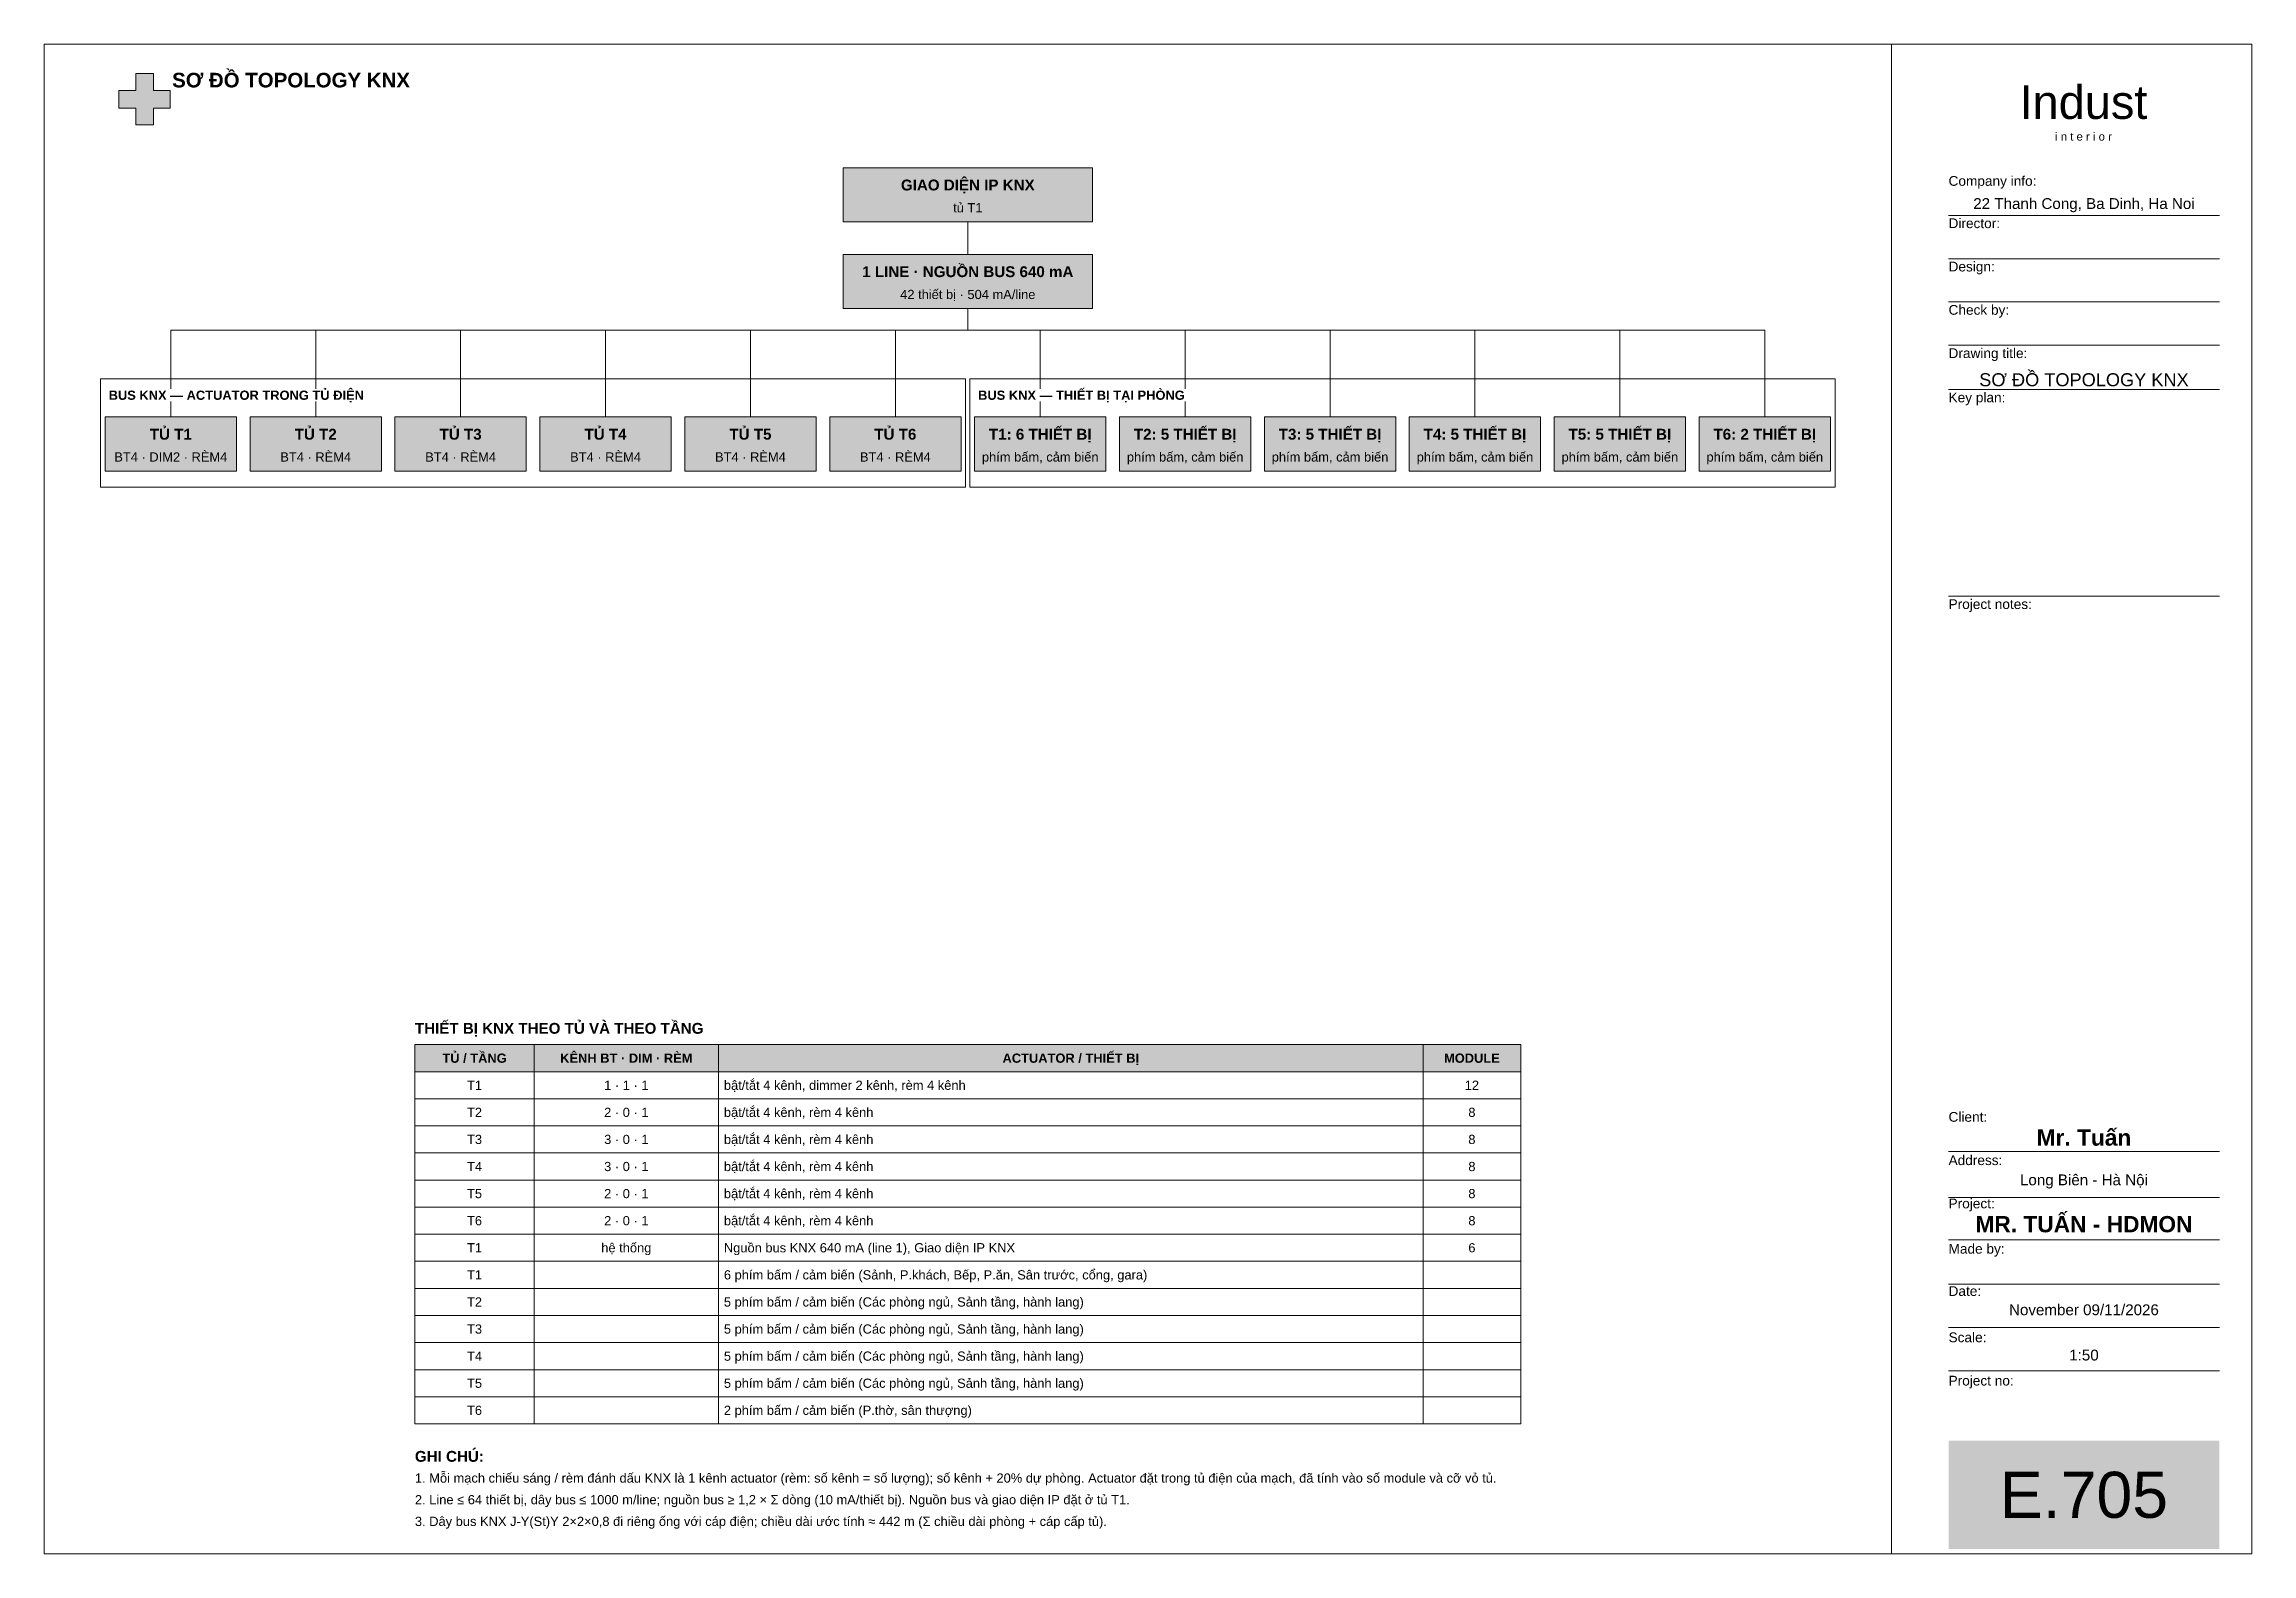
# Model space of a CAD drawing. Header units: millimetres. Extents: x 10 to 417, y 6 to 285.
import ezdxf
from ezdxf.enums import TextEntityAlignment as Align

# ---------------------------------------------------------------- set-up
doc = ezdxf.new("R2010")
doc.units = ezdxf.units.MM
for name, color, linetype, lineweight, true_color in [('IND-KHUNG', 254, 'Continuous', 0, 0xbebebe), ('IND-KT-GIATRI', 250, 'Continuous', 0, 0x333333), ('IND-KT-NET', 8, 'Continuous', 0, 0x7c7c7c), ('IND-KT-NHAN', 253, 'Continuous', 0, 0x959595), ('IND-KT-NOIBAT', 40, 'Continuous', 0, 0xffa31f), ('IND-KT-SOBV', 8, 'Continuous', 0, 0x7f7f7f), ('IND-KT-SOBV-CHU', 255, 'Continuous', 0, 0xe5e5e5), ('IND-SLD-CHU', 20, 'Continuous', 0, 0xe8562a), ('IND-SLD-NET', 154, 'Continuous', 0, 0x284f80), ('IND-SLD-O', 254, 'Continuous', 0, 0xeeeeee), ('IND-TIEUDE', 7, 'Continuous', 0, 0x000000), ('IND-TIEUDE-ICON', 132, 'Continuous', 0, 0x00b3b3)]:
    doc.layers.add(name, color=color, linetype=linetype, lineweight=lineweight, true_color=true_color)
doc.styles.add('IND-ARIAL', font='arial.ttf')
doc.styles.add('IND-ARIAL-DAM', font='arialbd.ttf')

# ---------------------------------------------------------------- blocks, each defined once
blk = doc.blocks.new('IND_KHUNG_TEN_GIATRI')
at = {"layer": 'IND-KT-GIATRI', "style": 'IND-ARIAL'}
for tag, height, p in [('CONG_TY', 2, (386.12, 254.498)), ('GIAM_DOC', 2, (386.12, 246.505)), ('THIET_KE', 2, (386.12, 238.512)), ('KIEM_TRA', 2, (386.12, 230.519)), ('TEN_BAN_VE', 2.4, (386.12, 221.781)), ('DIA_CHI', 2, (386.12, 74.29)), ('NGUOI_VE', 2, (386.12, 57.214)), ('NGAY', 2, (386.12, 50.311)), ('TY_LE', 2, (386.12, 41.955)), ('SO_DU_AN', 2, (386.12, 32.872))]:
    blk.add_attdef(tag, text='', height=height, dxfattribs=at).set_placement(p, align=Align.CENTER)
at = {"layer": 'IND-KT-NOIBAT', "style": 'IND-ARIAL-DAM'}
for tag, p in [('CHU_DAU_TU', (386.12, 81.602)), ('DU_AN', (386.12, 65.616))]:
    blk.add_attdef(tag, text='', height=3, dxfattribs=at).set_placement(p, align=Align.CENTER)
at = {"layer": 'IND-KT-SOBV-CHU', "style": 'IND-ARIAL'}
blk.add_attdef('SO_BAN_VE', text='', height=8.5, dxfattribs=at).set_placement((386.12, 12.909), align=Align.CENTER)

msp = doc.modelspace()

# ---------------------------------------------------------------- hatches: boundary and pattern name
at = {"layer": 'IND-KT-SOBV'}
h = msp.add_hatch(color=256, dxfattribs=at)
h.dxf.hatch_style = 1
h.paths.add_polyline_path([(361.142, 7.167), (411.099, 7.167), (411.099, 27.15), (361.142, 27.15)])
at = {"layer": 'IND-SLD-O'}
h = msp.add_hatch(color=256, dxfattribs=at)
h.dxf.hatch_style = 1
h.paths.add_polyline_path([(157.208, 252.124), (203.208, 252.124), (203.208, 262.124), (157.208, 262.124)])
h = msp.add_hatch(color=256, dxfattribs=at)
h.dxf.hatch_style = 1
h.paths.add_polyline_path([(157.208, 236.124), (203.208, 236.124), (203.208, 246.124), (157.208, 246.124)])
h = msp.add_hatch(color=256, dxfattribs=at)
h.dxf.hatch_style = 1
h.paths.add_polyline_path([(21.06, 206.124), (45.293, 206.124), (45.293, 216.124), (21.06, 216.124)])
h = msp.add_hatch(color=256, dxfattribs=at)
h.dxf.hatch_style = 1
h.paths.add_polyline_path([(47.793, 206.124), (72.026, 206.124), (72.026, 216.124), (47.793, 216.124)])
h = msp.add_hatch(color=256, dxfattribs=at)
h.dxf.hatch_style = 1
h.paths.add_polyline_path([(74.526, 206.124), (98.759, 206.124), (98.759, 216.124), (74.526, 216.124)])
h = msp.add_hatch(color=256, dxfattribs=at)
h.dxf.hatch_style = 1
h.paths.add_polyline_path([(101.259, 206.124), (125.492, 206.124), (125.492, 216.124), (101.259, 216.124)])
h = msp.add_hatch(color=256, dxfattribs=at)
h.dxf.hatch_style = 1
h.paths.add_polyline_path([(127.992, 206.124), (152.225, 206.124), (152.225, 216.124), (127.992, 216.124)])
h = msp.add_hatch(color=256, dxfattribs=at)
h.dxf.hatch_style = 1
h.paths.add_polyline_path([(154.725, 206.124), (178.958, 206.124), (178.958, 216.124), (154.725, 216.124)])
h = msp.add_hatch(color=256, dxfattribs=at)
h.dxf.hatch_style = 1
h.paths.add_polyline_path([(181.458, 206.124), (205.691, 206.124), (205.691, 216.124), (181.458, 216.124)])
h = msp.add_hatch(color=256, dxfattribs=at)
h.dxf.hatch_style = 1
h.paths.add_polyline_path([(208.191, 206.124), (232.424, 206.124), (232.424, 216.124), (208.191, 216.124)])
h = msp.add_hatch(color=256, dxfattribs=at)
h.dxf.hatch_style = 1
h.paths.add_polyline_path([(234.924, 206.124), (259.157, 206.124), (259.157, 216.124), (234.924, 216.124)])
h = msp.add_hatch(color=256, dxfattribs=at)
h.dxf.hatch_style = 1
h.paths.add_polyline_path([(261.657, 206.124), (285.89, 206.124), (285.89, 216.124), (261.657, 216.124)])
h = msp.add_hatch(color=256, dxfattribs=at)
h.dxf.hatch_style = 1
h.paths.add_polyline_path([(288.39, 206.124), (312.623, 206.124), (312.623, 216.124), (288.39, 216.124)])
h = msp.add_hatch(color=256, dxfattribs=at)
h.dxf.hatch_style = 1
h.paths.add_polyline_path([(315.123, 206.124), (339.356, 206.124), (339.356, 216.124), (315.123, 216.124)])
h = msp.add_hatch(color=256, dxfattribs=at)
h.dxf.hatch_style = 1
h.paths.add_polyline_path([(78.208, 95.259), (282.208, 95.259), (282.208, 100.259), (78.208, 100.259)])
at = {"layer": 'IND-TIEUDE-ICON'}
h = msp.add_hatch(color=256, dxfattribs=at)
h.dxf.hatch_style = 1
h.paths.add_polyline_path([(26.704, 279.477), (29.974, 279.477), (29.974, 276.389), (33.062, 276.389), (33.062, 273.119), (29.974, 273.119), (29.974, 270.031), (26.704, 270.031), (26.704, 273.119), (23.616, 273.119), (23.616, 276.389), (26.704, 276.389)])

# ---------------------------------------------------------------- linework, layer by layer
at = {"layer": 'IND-KHUNG'}
msp.add_line((350.606, 284.927), (350.606, 6.259), dxfattribs=at)
msp.add_lwpolyline([(9.81, 6.259), (417.093, 6.259), (417.093, 284.927), (9.81, 284.927)], close=True, dxfattribs=at)
at = {"layer": 'IND-KT-NET'}
for p, q in [((361.142, 253.318), (411.099, 253.318)), ((361.142, 245.325), (411.099, 245.325)), ((361.142, 237.332), (411.099, 237.332)), ((361.142, 229.339), (411.099, 229.339)), ((361.142, 221.164), (411.099, 221.164)), ((361.142, 183.015), (411.099, 183.015)), ((361.142, 80.558), (411.099, 80.558)), ((361.142, 72.02), (411.099, 72.02)), ((361.142, 64.209), (411.099, 64.209)), ((361.142, 56.034), (411.099, 56.034)), ((361.142, 48.041), (411.099, 48.041)), ((361.142, 40.048), (411.099, 40.048))]:
    msp.add_line(p, q, dxfattribs=at)
for points in [[(20.21, 203.124), (179.808, 203.124), (179.808, 223.124), (20.21, 223.124)], [(180.608, 203.124), (340.206, 203.124), (340.206, 223.124), (180.608, 223.124)]]:
    msp.add_lwpolyline(points, close=True, dxfattribs=at)
at = {"layer": 'IND-SLD-NET'}
for p, q in [((180.208, 252.124), (180.208, 249.124)), ((180.208, 246.124), (180.208, 249.124)), ((180.208, 236.124), (180.208, 232.124)), ((33.176, 232.124), (327.239, 232.124)), ((33.176, 221.314), (33.176, 232.124)), ((59.909, 221.314), (59.909, 232.124)), ((86.642, 216.124), (86.642, 232.124)), ((113.375, 216.124), (113.375, 232.124)), ((140.108, 216.124), (140.108, 232.124)), ((166.841, 216.124), (166.841, 232.124)), ((193.574, 221.314), (193.574, 232.124)), ((220.307, 221.314), (220.307, 232.124)), ((247.04, 216.124), (247.04, 232.124)), ((273.773, 216.124), (273.773, 232.124)), ((300.506, 216.124), (300.506, 232.124)), ((327.239, 216.124), (327.239, 232.124)), ((33.176, 216.124), (33.176, 218.934)), ((59.909, 216.124), (59.909, 218.934)), ((193.574, 216.124), (193.574, 218.934)), ((220.307, 216.124), (220.307, 218.934)), ((78.208, 100.259), (282.208, 100.259)), ((78.208, 30.259), (78.208, 100.259)), ((100.208, 30.259), (100.208, 100.259)), ((134.208, 30.259), (134.208, 100.259)), ((264.208, 30.259), (264.208, 100.259)), ((282.208, 30.259), (282.208, 100.259)), ((78.208, 95.259), (282.208, 95.259)), ((78.208, 90.259), (282.208, 90.259)), ((78.208, 85.259), (282.208, 85.259)), ((78.208, 80.259), (282.208, 80.259)), ((78.208, 75.259), (282.208, 75.259)), ((78.208, 70.259), (282.208, 70.259)), ((78.208, 65.259), (282.208, 65.259)), ((78.208, 60.259), (282.208, 60.259)), ((78.208, 55.259), (282.208, 55.259)), ((78.208, 50.259), (282.208, 50.259)), ((78.208, 45.259), (282.208, 45.259)), ((78.208, 40.259), (282.208, 40.259)), ((78.208, 35.259), (282.208, 35.259)), ((78.208, 30.259), (282.208, 30.259))]:
    msp.add_line(p, q, dxfattribs=at)
for points in [[(157.208, 252.124), (203.208, 252.124), (203.208, 262.124), (157.208, 262.124)], [(157.208, 236.124), (203.208, 236.124), (203.208, 246.124), (157.208, 246.124)], [(21.06, 206.124), (45.293, 206.124), (45.293, 216.124), (21.06, 216.124)], [(47.793, 206.124), (72.026, 206.124), (72.026, 216.124), (47.793, 216.124)], [(74.526, 206.124), (98.759, 206.124), (98.759, 216.124), (74.526, 216.124)], [(101.259, 206.124), (125.492, 206.124), (125.492, 216.124), (101.259, 216.124)], [(127.992, 206.124), (152.225, 206.124), (152.225, 216.124), (127.992, 216.124)], [(154.725, 206.124), (178.958, 206.124), (178.958, 216.124), (154.725, 216.124)], [(181.458, 206.124), (205.691, 206.124), (205.691, 216.124), (181.458, 216.124)], [(208.191, 206.124), (232.424, 206.124), (232.424, 216.124), (208.191, 216.124)], [(234.924, 206.124), (259.157, 206.124), (259.157, 216.124), (234.924, 216.124)], [(261.657, 206.124), (285.89, 206.124), (285.89, 216.124), (261.657, 216.124)], [(288.39, 206.124), (312.623, 206.124), (312.623, 216.124), (288.39, 216.124)], [(315.123, 206.124), (339.356, 206.124), (339.356, 216.124), (315.123, 216.124)]]:
    msp.add_lwpolyline(points, close=True, dxfattribs=at)
at = {"layer": 'IND-TIEUDE'}
msp.add_lwpolyline([(26.704, 279.477), (29.974, 279.477), (29.974, 276.389), (33.062, 276.389), (33.062, 273.119), (29.974, 273.119), (29.974, 270.031), (26.704, 270.031), (26.704, 273.119), (23.616, 273.119), (23.616, 276.389), (26.704, 276.389)], close=True, dxfattribs=at)

# ---------------------------------------------------------------- block references
at = {"layer": 'IND-SLD-NET'}
msp.add_blockref('IND_KHUNG_TEN_GIATRI', (0, 0), dxfattribs=at).add_auto_attribs({'CONG_TY': '22 Thanh Cong, Ba Dinh, Ha Noi', 'TEN_BAN_VE': 'SƠ ĐỒ TOPOLOGY KNX', 'CHU_DAU_TU': 'Mr. Tuấn', 'DIA_CHI': 'Long Biên - Hà Nội', 'DU_AN': 'MR. TUẤN - HDMON', 'NGAY': 'November 09/11/2026', 'TY_LE': '1:50', 'SO_BAN_VE': 'E.705'})

# ---------------------------------------------------------------- texts
at = {"layer": 'IND-KT-NHAN', "style": 'IND-ARIAL'}
for s, p in [('Company info:', (361.142, 259.676)), ('Director:', (361.142, 251.865)), ('Design:', (361.142, 243.872)), ('Check by:', (361.142, 235.879)), ('Drawing title:', (361.142, 227.885)), ('Key plan:', (361.142, 219.711)), ('Project notes:', (361.142, 181.562)), ('Client:', (361.142, 86.917)), ('Address:', (361.142, 78.924)), ('Project:', (361.142, 70.93)), ('Made by:', (361.142, 62.574)), ('Date:', (361.142, 54.763)), ('Scale:', (361.142, 46.225)), ('Project no:', (361.142, 38.231))]:
    msp.add_text(s, height=1.8, dxfattribs=at).set_placement(p, align=Align.MIDDLE_LEFT)
at = {"layer": 'IND-SLD-CHU', "style": 'IND-ARIAL'}
for s, p in [('tủ T1', (180.208, 254.724)), ('42 thiết bị · 504 mA/line', (180.208, 238.724)), ('BT4 · DIM2 · RÈM4', (33.176, 208.724)), ('BT4 · RÈM4', (59.909, 208.724)), ('BT4 · RÈM4', (86.642, 208.724)), ('BT4 · RÈM4', (113.375, 208.724)), ('BT4 · RÈM4', (140.108, 208.724)), ('BT4 · RÈM4', (166.841, 208.724)), ('phím bấm, cảm biến', (193.574, 208.724)), ('phím bấm, cảm biến', (220.307, 208.724)), ('phím bấm, cảm biến', (247.04, 208.724)), ('phím bấm, cảm biến', (273.773, 208.724)), ('phím bấm, cảm biến', (300.506, 208.724)), ('phím bấm, cảm biến', (327.239, 208.724)), ('T1', (89.208, 92.759)), ('1 · 1 · 1', (117.208, 92.759)), ('12', (273.208, 92.759)), ('T2', (89.208, 87.759)), ('2 · 0 · 1', (117.208, 87.759)), ('8', (273.208, 87.759)), ('T3', (89.208, 82.759)), ('3 · 0 · 1', (117.208, 82.759)), ('8', (273.208, 82.759)), ('T4', (89.208, 77.759)), ('3 · 0 · 1', (117.208, 77.759)), ('8', (273.208, 77.759)), ('T5', (89.208, 72.759)), ('2 · 0 · 1', (117.208, 72.759)), ('8', (273.208, 72.759)), ('T6', (89.208, 67.759)), ('2 · 0 · 1', (117.208, 67.759)), ('8', (273.208, 67.759)), ('T1', (89.208, 62.759)), ('hệ thống', (117.208, 62.759)), ('6', (273.208, 62.759)), ('T1', (89.208, 57.759)), ('T2', (89.208, 52.759)), ('T3', (89.208, 47.759)), ('T4', (89.208, 42.759)), ('T5', (89.208, 37.759)), ('T6', (89.208, 32.759))]:
    msp.add_text(s, height=1.7, dxfattribs=at).set_placement(p, align=Align.MIDDLE_CENTER)
for s, p in [('bật/tắt 4 kênh, dimmer 2 kênh, rèm 4 kênh', (135.208, 92.759)), ('bật/tắt 4 kênh, rèm 4 kênh', (135.208, 87.759)), ('bật/tắt 4 kênh, rèm 4 kênh', (135.208, 82.759)), ('bật/tắt 4 kênh, rèm 4 kênh', (135.208, 77.759)), ('bật/tắt 4 kênh, rèm 4 kênh', (135.208, 72.759)), ('bật/tắt 4 kênh, rèm 4 kênh', (135.208, 67.759)), ('Nguồn bus KNX 640 mA (line 1), Giao diện IP KNX', (135.208, 62.759)), ('6 phím bấm / cảm biến (Sảnh, P.khách, Bếp, P.ăn, Sân trước, cổng, gara)', (135.208, 57.759)), ('5 phím bấm / cảm biến (Các phòng ngủ, Sảnh tầng, hành lang)', (135.208, 52.759)), ('5 phím bấm / cảm biến (Các phòng ngủ, Sảnh tầng, hành lang)', (135.208, 47.759)), ('5 phím bấm / cảm biến (Các phòng ngủ, Sảnh tầng, hành lang)', (135.208, 42.759)), ('5 phím bấm / cảm biến (Các phòng ngủ, Sảnh tầng, hành lang)', (135.208, 37.759)), ('2 phím bấm / cảm biến (P.thờ, sân thượng)', (135.208, 32.759)), ('1. Mỗi mạch chiếu sáng / rèm đánh dấu KNX là 1 kênh actuator (rèm: số kênh = số lượng); số kênh + 20% dự phòng. Actuator đặt trong tủ điện của mạch, đã tính vào số module và cỡ vỏ tủ.', (78.208, 20.259)), ('2. Line ≤ 64 thiết bị, dây bus ≤ 1000 m/line; nguồn bus ≥ 1,2 × Σ dòng (10 mA/thiết bị). Nguồn bus và giao diện IP đặt ở tủ T1.', (78.208, 16.259)), ('3. Dây bus KNX J-Y(St)Y 2×2×0,8 đi riêng ống với cáp điện; chiều dài ước tính ≈ 442 m (Σ chiều dài phòng + cáp cấp tủ).', (78.208, 12.259))]:
    msp.add_text(s, height=1.7, dxfattribs=at).set_placement(p, align=Align.MIDDLE_LEFT)
at = {"layer": 'IND-TIEUDE', "style": 'IND-ARIAL-DAM'}
msp.add_text('SƠ ĐỒ TOPOLOGY KNX', height=2.7, dxfattribs=at).set_placement((33.426, 276.934))
at = {"layer": 'IND-TIEUDE', "style": 'IND-ARIAL'}
for s, height, p in [('Indust', 6.2, (386.029, 271.121)), ('i n t e r i o r', 1.5, (386.029, 267.124))]:
    msp.add_text(s, height=height, dxfattribs=at).set_placement(p, align=Align.CENTER)
at = {"layer": 'IND-TIEUDE', "style": 'IND-ARIAL-DAM'}
for s, height, p in [('GIAO DIỆN IP KNX', 2, (180.208, 258.924)), ('1 LINE · NGUỒN BUS 640 mA', 2, (180.208, 242.924)), ('TỦ T1', 2, (33.176, 212.924)), ('TỦ T2', 2, (59.909, 212.924)), ('TỦ T3', 2, (86.642, 212.924)), ('TỦ T4', 2, (113.375, 212.924)), ('TỦ T5', 2, (140.108, 212.924)), ('TỦ T6', 2, (166.841, 212.924)), ('T1: 6 THIẾT BỊ', 2, (193.574, 212.924)), ('T2: 5 THIẾT BỊ', 2, (220.307, 212.924)), ('T3: 5 THIẾT BỊ', 2, (247.04, 212.924)), ('T4: 5 THIẾT BỊ', 2, (273.773, 212.924)), ('T5: 5 THIẾT BỊ', 2, (300.506, 212.924)), ('T6: 2 THIẾT BỊ', 2, (327.239, 212.924)), ('TỦ / TẦNG', 1.7, (89.208, 97.759)), ('KÊNH BT · DIM · RÈM', 1.7, (117.208, 97.759)), ('ACTUATOR / THIẾT BỊ', 1.7, (199.208, 97.759)), ('MODULE', 1.7, (273.208, 97.759))]:
    msp.add_text(s, height=height, dxfattribs=at).set_placement(p, align=Align.MIDDLE_CENTER)
for s, height, p in [('BUS KNX — ACTUATOR TRONG TỦ ĐIỆN', 1.7, (21.71, 220.124)), ('BUS KNX — THIẾT BỊ TẠI PHÒNG', 1.7, (182.108, 220.124)), ('THIẾT BỊ KNX THEO TỦ VÀ THEO TẦNG', 2, (78.208, 103.259)), ('GHI CHÚ:', 2, (78.208, 24.259))]:
    msp.add_text(s, height=height, dxfattribs=at).set_placement(p, align=Align.MIDDLE_LEFT)

doc.saveas('drawing.dxf')
